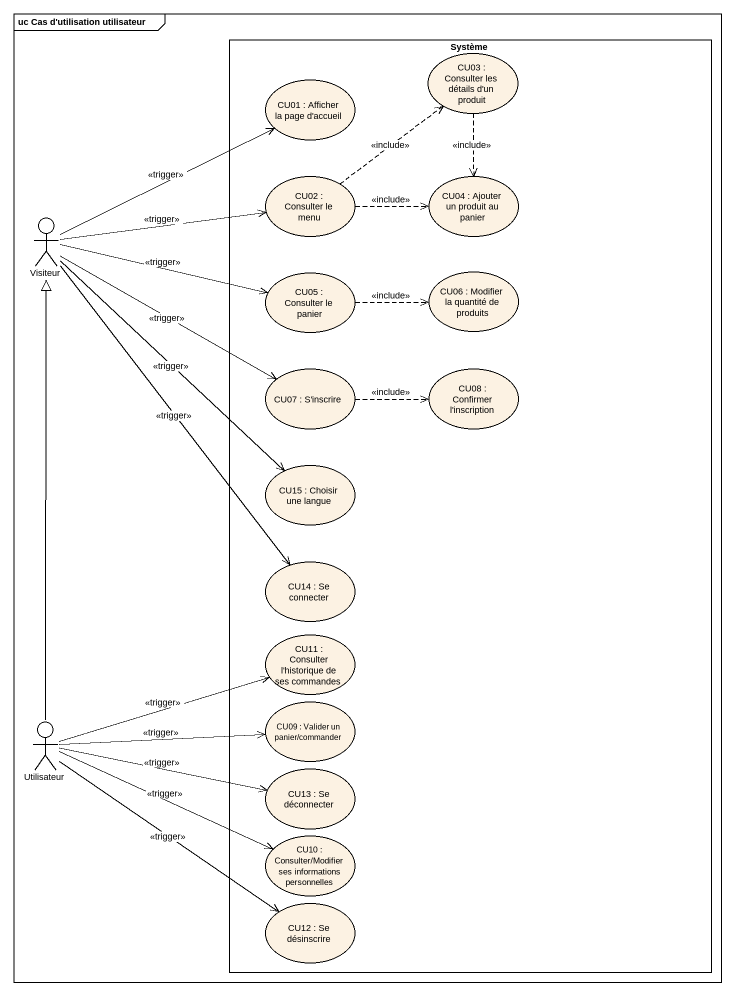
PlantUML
@startuml
mainframe uc Cas d'utilisation utilisateur
rectangle Système {
  usecase "CU01 : Afficher la page d'accueil" as CU01_Afficher_la_page_d
  usecase "CU03 : Consulter les détails d'un produit" as CU03_Consulter_les_détails
  usecase "CU02 : Consulter le menu" as CU02_Consulter_le_menu
  usecase "CU04 : Ajouter un produit au panier" as CU04_Ajouter_un_produit_au
  usecase "CU05 : Consulter le panier" as CU05_Consulter_le_panier
  usecase "CU06 : Modifier la quantité de produits" as CU06_Modifier_la_quantité
  usecase "CU07 : S'inscrire" as CU07_S_inscrire
  usecase "CU08 : Confirmer l'inscription" as CU08_Confirmer_l_inscription
  usecase "CU15 : Choisir une langue" as CU15_Choisir_une_langue
  usecase "CU14 : Se connecter" as CU14_Se_connecter
  usecase "CU11 : Consulter l'historique de ses commandes" as CU11_Consulter_l_historique
  usecase "CU09 : Valider un panier/commander" as CU09_Valider_un_panier
  usecase "CU13 : Se déconnecter" as CU13_Se_déconnecter
  usecase "CU10 : Consulter/Modifier ses informations personnelles" as CU10_Consulter_Modifier_ses
  usecase "CU12 : Se désinscrire" as CU12_Se_désinscrire
}
actor Visiteur
actor Utilisateur
CU03_Consulter_les_détails ..> CU04_Ajouter_un_produit_au : <<include>>
CU02_Consulter_le_menu .up.> CU03_Consulter_les_détails : <<include>>
CU02_Consulter_le_menu .right.> CU04_Ajouter_un_produit_au : <<include>>
Visiteur -right-> CU01_Afficher_la_page_d : <<trigger>>
Visiteur -right-> CU02_Consulter_le_menu : <<trigger>>
Visiteur -right-> CU05_Consulter_le_panier : <<trigger>>
Visiteur -right-> CU07_S_inscrire : <<trigger>>
Visiteur --> CU15_Choisir_une_langue : <<trigger>>
Visiteur --> CU14_Se_connecter : <<trigger>>
CU05_Consulter_le_panier .right.> CU06_Modifier_la_quantité : <<include>>
CU07_S_inscrire .right.> CU08_Confirmer_l_inscription : <<include>>
Utilisateur -up-|> Visiteur
Utilisateur -right-> CU11_Consulter_l_historique : <<trigger>>
Utilisateur -right-> CU09_Valider_un_panier : <<trigger>>
Utilisateur -right-> CU13_Se_déconnecter : <<trigger>>
Utilisateur -right-> CU10_Consulter_Modifier_ses : <<trigger>>
Utilisateur --> CU12_Se_désinscrire : <<trigger>>
@enduml
